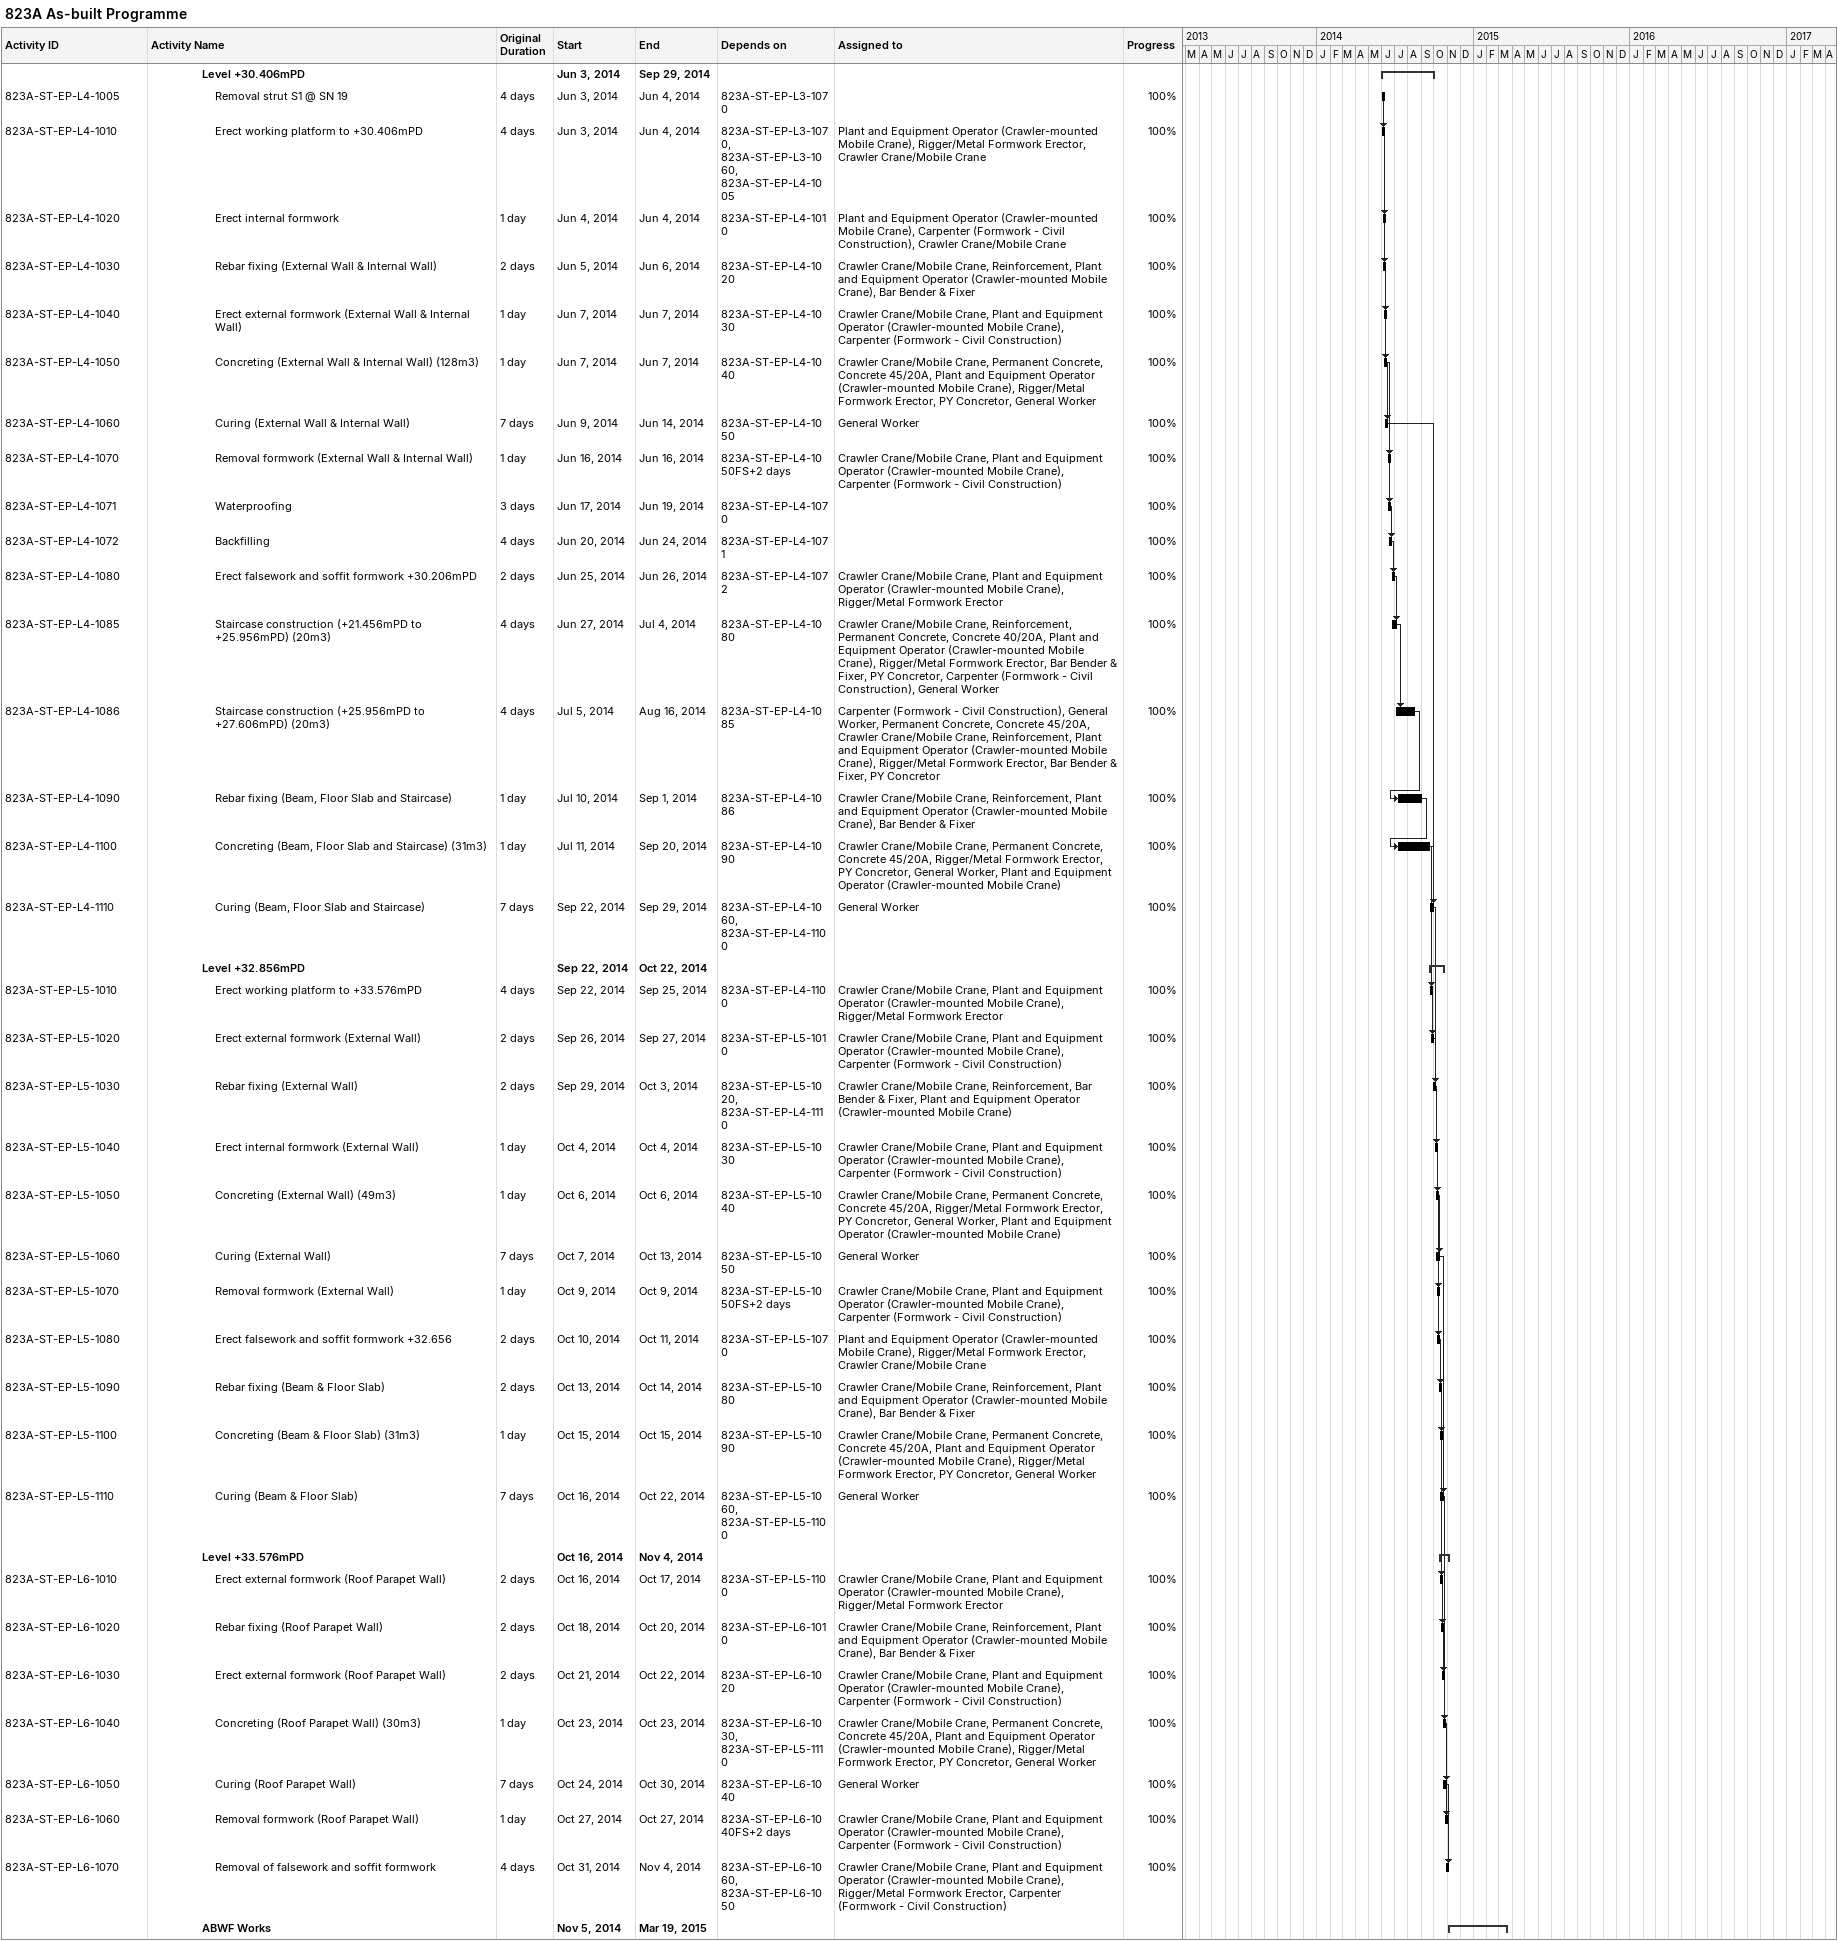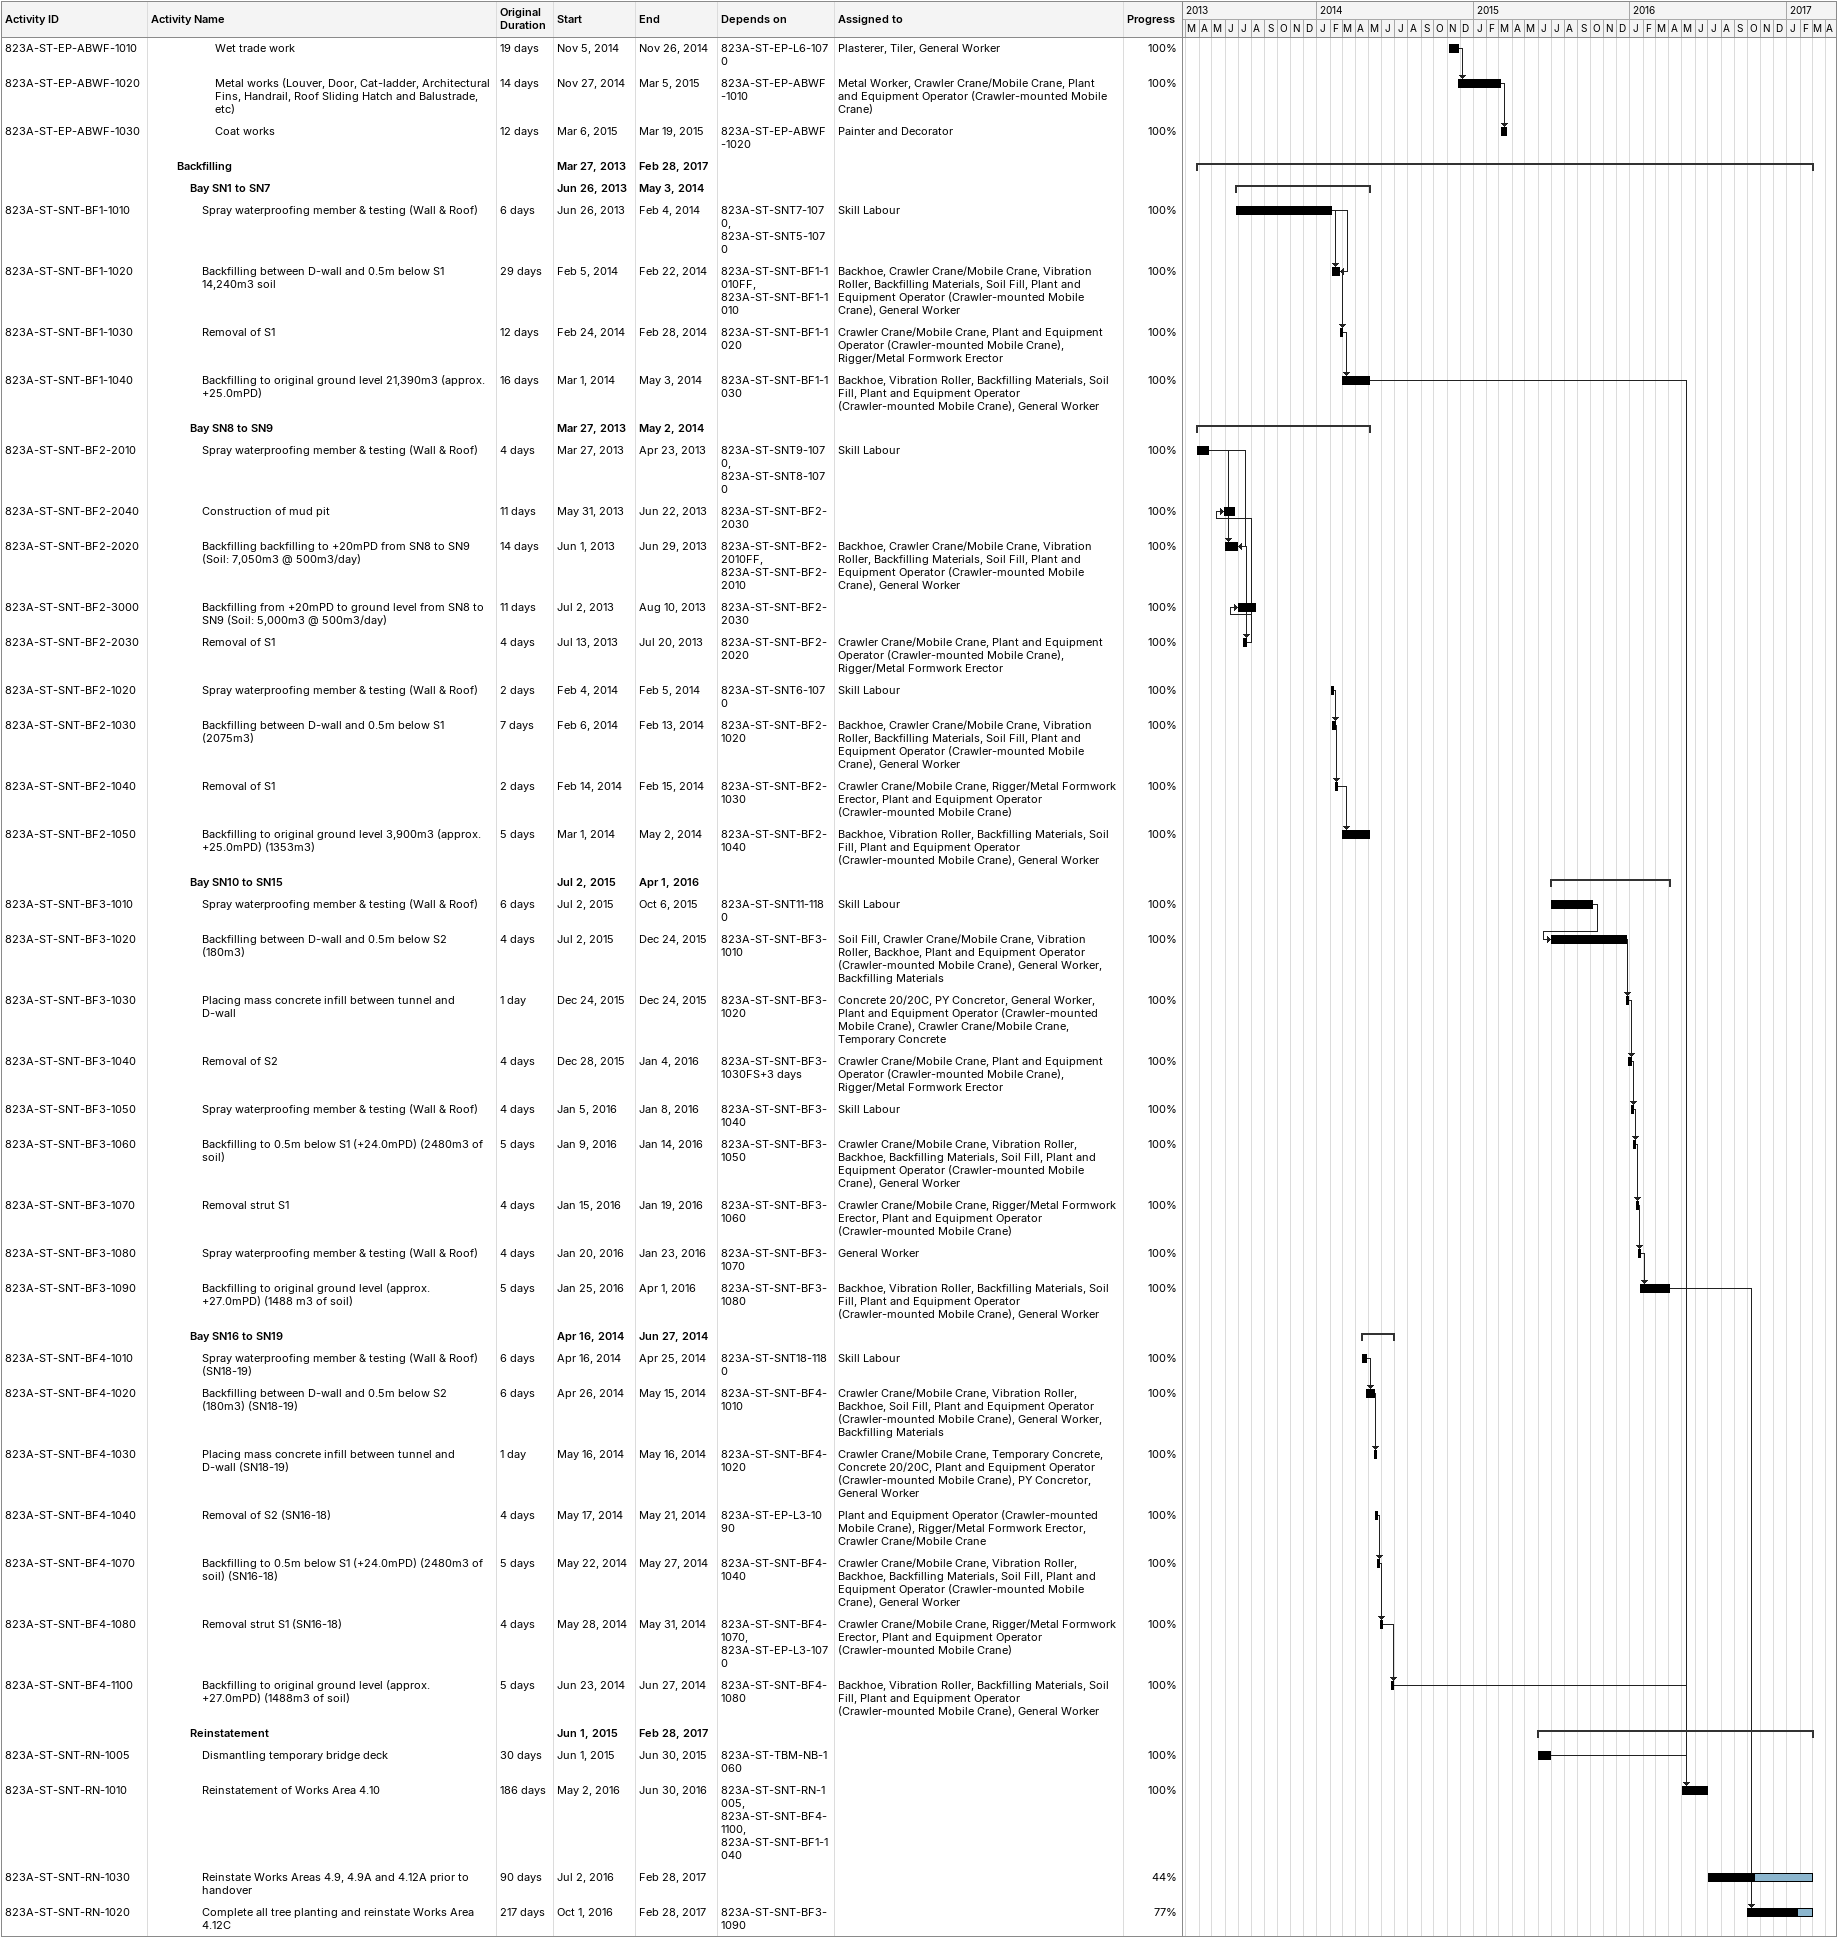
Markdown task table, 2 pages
823A As-built Programme

| ID | Level | Task | Original duration | Start | Finish | Predecessors | Resources | % complete |
|---|---|---|---|---|---|---|---|---|
|  | 5 | **Level +30.406mPD** |  | 2014-06-03 | 2014-09-29 |  |  |  |
| 823A-ST-EP-L4-1005 | 6 | Removal strut S1 @ SN 19 | 4d | 2014-06-03 | 2014-06-04 | 823A-ST-EP-L3-1070 |  | 100 |
| 823A-ST-EP-L4-1010 | 6 | Erect working platform to +30.406mPD | 4d | 2014-06-03 | 2014-06-04 | 823A-ST-EP-L3-1070, 823A-ST-EP-L3-1060, 823A-ST-EP-L4-1005 | Plant and Equipment Operator (Crawler-mounted Mobile Crane), Rigger/Metal Formwork Erector, Crawler Crane/Mobile Crane | 100 |
| 823A-ST-EP-L4-1020 | 6 | Erect internal formwork | 1d | 2014-06-04 | 2014-06-04 | 823A-ST-EP-L4-1010 | Plant and Equipment Operator (Crawler-mounted Mobile Crane), Carpenter (Formwork - Civil Construction), Crawler Crane/Mobile Crane | 100 |
| 823A-ST-EP-L4-1030 | 6 | Rebar fixing (External Wall & Internal Wall) | 2d | 2014-06-05 | 2014-06-06 | 823A-ST-EP-L4-1020 | Crawler Crane/Mobile Crane, Reinforcement, Plant and Equipment Operator (Crawler-mounted Mobile Crane), Bar Bender & Fixer | 100 |
| 823A-ST-EP-L4-1040 | 6 | Erect external formwork (External Wall & Internal Wall) | 1d | 2014-06-07 | 2014-06-07 | 823A-ST-EP-L4-1030 | Crawler Crane/Mobile Crane, Plant and Equipment Operator (Crawler-mounted Mobile Crane), Carpenter (Formwork - Civil Construction) | 100 |
| 823A-ST-EP-L4-1050 | 6 | Concreting (External Wall & Internal Wall) (128m3) | 1d | 2014-06-07 | 2014-06-07 | 823A-ST-EP-L4-1040 | Crawler Crane/Mobile Crane, Permanent Concrete, Concrete 45/20A, Plant and Equipment Operator (Crawler-mounted Mobile Crane), Rigger/Metal Formwork Erector, PY Concretor, General Worker | 100 |
| 823A-ST-EP-L4-1060 | 6 | Curing (External Wall & Internal Wall) | 7d | 2014-06-09 | 2014-06-14 | 823A-ST-EP-L4-1050 | General Worker | 100 |
| 823A-ST-EP-L4-1070 | 6 | Removal formwork (External Wall & Internal Wall) | 1d | 2014-06-16 | 2014-06-16 | 823A-ST-EP-L4-1050FS+2d | Crawler Crane/Mobile Crane, Plant and Equipment Operator (Crawler-mounted Mobile Crane), Carpenter (Formwork - Civil Construction) | 100 |
| 823A-ST-EP-L4-1071 | 6 | Waterproofing | 3d | 2014-06-17 | 2014-06-19 | 823A-ST-EP-L4-1070 |  | 100 |
| 823A-ST-EP-L4-1072 | 6 | Backfilling | 4d | 2014-06-20 | 2014-06-24 | 823A-ST-EP-L4-1071 |  | 100 |
| 823A-ST-EP-L4-1080 | 6 | Erect falsework and soffit formwork +30.206mPD | 2d | 2014-06-25 | 2014-06-26 | 823A-ST-EP-L4-1072 | Crawler Crane/Mobile Crane, Plant and Equipment Operator (Crawler-mounted Mobile Crane), Rigger/Metal Formwork Erector | 100 |
| 823A-ST-EP-L4-1085 | 6 | Staircase construction (+21.456mPD to +25.956mPD) (20m3) | 4d | 2014-06-27 | 2014-07-04 | 823A-ST-EP-L4-1080 | Crawler Crane/Mobile Crane, Reinforcement, Permanent Concrete, Concrete 40/20A, Plant and Equipment Operator (Crawler-mounted Mobile Crane), Rigger/Metal Formwork Erector, Bar Bender & Fixer, PY Concretor, Carpenter (Formwork - Civil Construction), General Worker | 100 |
| 823A-ST-EP-L4-1086 | 6 | Staircase construction (+25.956mPD to +27.606mPD) (20m3) | 4d | 2014-07-05 | 2014-08-16 | 823A-ST-EP-L4-1085 | Carpenter (Formwork - Civil Construction), General Worker, Permanent Concrete, Concrete 45/20A, Crawler Crane/Mobile Crane, Reinforcement, Plant and Equipment Operator (Crawler-mounted Mobile Crane), Rigger/Metal Formwork Erector, Bar Bender & Fixer, PY Concretor | 100 |
| 823A-ST-EP-L4-1090 | 6 | Rebar fixing (Beam, Floor Slab and Staircase) | 1d | 2014-07-10 | 2014-09-01 | 823A-ST-EP-L4-1086 | Crawler Crane/Mobile Crane, Reinforcement, Plant and Equipment Operator (Crawler-mounted Mobile Crane), Bar Bender & Fixer | 100 |
| 823A-ST-EP-L4-1100 | 6 | Concreting (Beam, Floor Slab and Staircase) (31m3) | 1d | 2014-07-11 | 2014-09-20 | 823A-ST-EP-L4-1090 | Crawler Crane/Mobile Crane, Permanent Concrete, Concrete 45/20A, Rigger/Metal Formwork Erector, PY Concretor, General Worker, Plant and Equipment Operator (Crawler-mounted Mobile Crane) | 100 |
| 823A-ST-EP-L4-1110 | 6 | Curing (Beam, Floor Slab and Staircase) | 7d | 2014-09-22 | 2014-09-29 | 823A-ST-EP-L4-1060, 823A-ST-EP-L4-1100 | General Worker | 100 |
|  | 5 | **Level +32.856mPD** |  | 2014-09-22 | 2014-10-22 |  |  |  |
| 823A-ST-EP-L5-1010 | 6 | Erect working platform to +33.576mPD | 4d | 2014-09-22 | 2014-09-25 | 823A-ST-EP-L4-1100 | Crawler Crane/Mobile Crane, Plant and Equipment Operator (Crawler-mounted Mobile Crane), Rigger/Metal Formwork Erector | 100 |
| 823A-ST-EP-L5-1020 | 6 | Erect external formwork (External Wall) | 2d | 2014-09-26 | 2014-09-27 | 823A-ST-EP-L5-1010 | Crawler Crane/Mobile Crane, Plant and Equipment Operator (Crawler-mounted Mobile Crane), Carpenter (Formwork - Civil Construction) | 100 |
| 823A-ST-EP-L5-1030 | 6 | Rebar fixing (External Wall) | 2d | 2014-09-29 | 2014-10-03 | 823A-ST-EP-L5-1020, 823A-ST-EP-L4-1110 | Crawler Crane/Mobile Crane, Reinforcement, Bar Bender & Fixer, Plant and Equipment Operator (Crawler-mounted Mobile Crane) | 100 |
| 823A-ST-EP-L5-1040 | 6 | Erect internal formwork (External Wall) | 1d | 2014-10-04 | 2014-10-04 | 823A-ST-EP-L5-1030 | Crawler Crane/Mobile Crane, Plant and Equipment Operator (Crawler-mounted Mobile Crane), Carpenter (Formwork - Civil Construction) | 100 |
| 823A-ST-EP-L5-1050 | 6 | Concreting (External Wall) (49m3) | 1d | 2014-10-06 | 2014-10-06 | 823A-ST-EP-L5-1040 | Crawler Crane/Mobile Crane, Permanent Concrete, Concrete 45/20A, Rigger/Metal Formwork Erector, PY Concretor, General Worker, Plant and Equipment Operator (Crawler-mounted Mobile Crane) | 100 |
| 823A-ST-EP-L5-1060 | 6 | Curing (External Wall) | 7d | 2014-10-07 | 2014-10-13 | 823A-ST-EP-L5-1050 | General Worker | 100 |
| 823A-ST-EP-L5-1070 | 6 | Removal formwork (External Wall) | 1d | 2014-10-09 | 2014-10-09 | 823A-ST-EP-L5-1050FS+2d | Crawler Crane/Mobile Crane, Plant and Equipment Operator (Crawler-mounted Mobile Crane), Carpenter (Formwork - Civil Construction) | 100 |
| 823A-ST-EP-L5-1080 | 6 | Erect falsework and soffit formwork +32.656 | 2d | 2014-10-10 | 2014-10-11 | 823A-ST-EP-L5-1070 | Plant and Equipment Operator (Crawler-mounted Mobile Crane), Rigger/Metal Formwork Erector, Crawler Crane/Mobile Crane | 100 |
| 823A-ST-EP-L5-1090 | 6 | Rebar fixing (Beam & Floor Slab) | 2d | 2014-10-13 | 2014-10-14 | 823A-ST-EP-L5-1080 | Crawler Crane/Mobile Crane, Reinforcement, Plant and Equipment Operator (Crawler-mounted Mobile Crane), Bar Bender & Fixer | 100 |
| 823A-ST-EP-L5-1100 | 6 | Concreting (Beam & Floor Slab) (31m3) | 1d | 2014-10-15 | 2014-10-15 | 823A-ST-EP-L5-1090 | Crawler Crane/Mobile Crane, Permanent Concrete, Concrete 45/20A, Plant and Equipment Operator (Crawler-mounted Mobile Crane), Rigger/Metal Formwork Erector, PY Concretor, General Worker | 100 |
| 823A-ST-EP-L5-1110 | 6 | Curing (Beam & Floor Slab) | 7d | 2014-10-16 | 2014-10-22 | 823A-ST-EP-L5-1060, 823A-ST-EP-L5-1100 | General Worker | 100 |
|  | 5 | **Level +33.576mPD** |  | 2014-10-16 | 2014-11-04 |  |  |  |
| 823A-ST-EP-L6-1010 | 6 | Erect external formwork (Roof Parapet Wall) | 2d | 2014-10-16 | 2014-10-17 | 823A-ST-EP-L5-1100 | Crawler Crane/Mobile Crane, Plant and Equipment Operator (Crawler-mounted Mobile Crane), Rigger/Metal Formwork Erector | 100 |
| 823A-ST-EP-L6-1020 | 6 | Rebar fixing (Roof Parapet Wall) | 2d | 2014-10-18 | 2014-10-20 | 823A-ST-EP-L6-1010 | Crawler Crane/Mobile Crane, Reinforcement, Plant and Equipment Operator (Crawler-mounted Mobile Crane), Bar Bender & Fixer | 100 |
| 823A-ST-EP-L6-1030 | 6 | Erect external formwork (Roof Parapet Wall) | 2d | 2014-10-21 | 2014-10-22 | 823A-ST-EP-L6-1020 | Crawler Crane/Mobile Crane, Plant and Equipment Operator (Crawler-mounted Mobile Crane), Carpenter (Formwork - Civil Construction) | 100 |
| 823A-ST-EP-L6-1040 | 6 | Concreting (Roof Parapet Wall) (30m3) | 1d | 2014-10-23 | 2014-10-23 | 823A-ST-EP-L6-1030, 823A-ST-EP-L5-1110 | Crawler Crane/Mobile Crane, Permanent Concrete, Concrete 45/20A, Plant and Equipment Operator (Crawler-mounted Mobile Crane), Rigger/Metal Formwork Erector, PY Concretor, General Worker | 100 |
| 823A-ST-EP-L6-1050 | 6 | Curing (Roof Parapet Wall) | 7d | 2014-10-24 | 2014-10-30 | 823A-ST-EP-L6-1040 | General Worker | 100 |
| 823A-ST-EP-L6-1060 | 6 | Removal formwork (Roof Parapet Wall) | 1d | 2014-10-27 | 2014-10-27 | 823A-ST-EP-L6-1040FS+2d | Crawler Crane/Mobile Crane, Plant and Equipment Operator (Crawler-mounted Mobile Crane), Carpenter (Formwork - Civil Construction) | 100 |
| 823A-ST-EP-L6-1070 | 6 | Removal of falsework and soffit formwork | 4d | 2014-10-31 | 2014-11-04 | 823A-ST-EP-L6-1060, 823A-ST-EP-L6-1050 | Crawler Crane/Mobile Crane, Plant and Equipment Operator (Crawler-mounted Mobile Crane), Rigger/Metal Formwork Erector, Carpenter (Formwork - Civil Construction) | 100 |
|  | 5 | **ABWF Works** |  | 2014-11-05 | 2015-03-19 |  |  |  |
| 823A-ST-EP-ABWF-1010 | 6 | Wet trade work | 19d | 2014-11-05 | 2014-11-26 | 823A-ST-EP-L6-1070 | Plasterer, Tiler, General Worker | 100 |
| 823A-ST-EP-ABWF-1020 | 6 | Metal works (Louver, Door, Cat-ladder, Architectural Fins, Handrail, Roof Sliding Hatch and Balustrade, etc) | 14d | 2014-11-27 | 2015-03-05 | 823A-ST-EP-ABWF-1010 | Metal Worker, Crawler Crane/Mobile Crane, Plant and Equipment Operator (Crawler-mounted Mobile Crane) | 100 |
| 823A-ST-EP-ABWF-1030 | 6 | Coat works | 12d | 2015-03-06 | 2015-03-19 | 823A-ST-EP-ABWF-1020 | Painter and Decorator | 100 |
|  | 3 | **Backfilling** |  | 2013-03-27 | 2017-02-28 |  |  |  |
|  | 4 | **Bay SN1 to SN7** |  | 2013-06-26 | 2014-05-03 |  |  |  |
| 823A-ST-SNT-BF1-1010 | 5 | Spray waterproofing member & testing (Wall & Roof) | 6d | 2013-06-26 | 2014-02-04 | 823A-ST-SNT7-1070, 823A-ST-SNT5-1070 | Skill Labour | 100 |
| 823A-ST-SNT-BF1-1020 | 5 | Backfilling between D-wall and 0.5m below S1 14,240m3 soil | 29d | 2014-02-05 | 2014-02-22 | 823A-ST-SNT-BF1-1010FF, 823A-ST-SNT-BF1-1010 | Backhoe, Crawler Crane/Mobile Crane, Vibration Roller, Backfilling Materials, Soil Fill, Plant and Equipment Operator (Crawler-mounted Mobile Crane), General Worker | 100 |
| 823A-ST-SNT-BF1-1030 | 5 | Removal of S1 | 12d | 2014-02-24 | 2014-02-28 | 823A-ST-SNT-BF1-1020 | Crawler Crane/Mobile Crane, Plant and Equipment Operator (Crawler-mounted Mobile Crane), Rigger/Metal Formwork Erector | 100 |
| 823A-ST-SNT-BF1-1040 | 5 | Backfilling to original ground level 21,390m3 (approx. +25.0mPD) | 16d | 2014-03-01 | 2014-05-03 | 823A-ST-SNT-BF1-1030 | Backhoe, Vibration Roller, Backfilling Materials, Soil Fill, Plant and Equipment Operator (Crawler-mounted Mobile Crane), General Worker | 100 |
|  | 4 | **Bay SN8 to SN9** |  | 2013-03-27 | 2014-05-02 |  |  |  |
| 823A-ST-SNT-BF2-2010 | 5 | Spray waterproofing member & testing (Wall & Roof) | 4d | 2013-03-27 | 2013-04-23 | 823A-ST-SNT9-1070, 823A-ST-SNT8-1070 | Skill Labour | 100 |
| 823A-ST-SNT-BF2-2040 | 5 | Construction of mud pit | 11d | 2013-05-31 | 2013-06-22 | 823A-ST-SNT-BF2-2030 |  | 100 |
| 823A-ST-SNT-BF2-2020 | 5 | Backfilling backfilling to +20mPD from SN8 to SN9 (Soil: 7,050m3 @ 500m3/day) | 14d | 2013-06-01 | 2013-06-29 | 823A-ST-SNT-BF2-2010FF, 823A-ST-SNT-BF2-2010 | Backhoe, Crawler Crane/Mobile Crane, Vibration Roller, Backfilling Materials, Soil Fill, Plant and Equipment Operator (Crawler-mounted Mobile Crane), General Worker | 100 |
| 823A-ST-SNT-BF2-3000 | 5 | Backfilling from +20mPD to ground level from SN8 to SN9 (Soil: 5,000m3 @ 500m3/day) | 11d | 2013-07-02 | 2013-08-10 | 823A-ST-SNT-BF2-2030 |  | 100 |
| 823A-ST-SNT-BF2-2030 | 5 | Removal of S1 | 4d | 2013-07-13 | 2013-07-20 | 823A-ST-SNT-BF2-2020 | Crawler Crane/Mobile Crane, Plant and Equipment Operator (Crawler-mounted Mobile Crane), Rigger/Metal Formwork Erector | 100 |
| 823A-ST-SNT-BF2-1020 | 5 | Spray waterproofing member & testing (Wall & Roof) | 2d | 2014-02-04 | 2014-02-05 | 823A-ST-SNT6-1070 | Skill Labour | 100 |
| 823A-ST-SNT-BF2-1030 | 5 | Backfilling between D-wall and 0.5m below S1 (2075m3) | 7d | 2014-02-06 | 2014-02-13 | 823A-ST-SNT-BF2-1020 | Backhoe, Crawler Crane/Mobile Crane, Vibration Roller, Backfilling Materials, Soil Fill, Plant and Equipment Operator (Crawler-mounted Mobile Crane), General Worker | 100 |
| 823A-ST-SNT-BF2-1040 | 5 | Removal of S1 | 2d | 2014-02-14 | 2014-02-15 | 823A-ST-SNT-BF2-1030 | Crawler Crane/Mobile Crane, Rigger/Metal Formwork Erector, Plant and Equipment Operator (Crawler-mounted Mobile Crane) | 100 |
| 823A-ST-SNT-BF2-1050 | 5 | Backfilling to original ground level 3,900m3 (approx. +25.0mPD) (1353m3) | 5d | 2014-03-01 | 2014-05-02 | 823A-ST-SNT-BF2-1040 | Backhoe, Vibration Roller, Backfilling Materials, Soil Fill, Plant and Equipment Operator (Crawler-mounted Mobile Crane), General Worker | 100 |
|  | 4 | **Bay SN10 to SN15** |  | 2015-07-02 | 2016-04-01 |  |  |  |
| 823A-ST-SNT-BF3-1010 | 5 | Spray waterproofing member & testing (Wall & Roof) | 6d | 2015-07-02 | 2015-10-06 | 823A-ST-SNT11-1180 | Skill Labour | 100 |
| 823A-ST-SNT-BF3-1020 | 5 | Backfilling between D-wall and 0.5m below S2 (180m3) | 4d | 2015-07-02 | 2015-12-24 | 823A-ST-SNT-BF3-1010 | Soil Fill, Crawler Crane/Mobile Crane, Vibration Roller, Backhoe, Plant and Equipment Operator (Crawler-mounted Mobile Crane), General Worker, Backfilling Materials | 100 |
| 823A-ST-SNT-BF3-1030 | 5 | Placing mass concrete infill between tunnel and D-wall | 1d | 2015-12-24 | 2015-12-24 | 823A-ST-SNT-BF3-1020 | Concrete 20/20C, PY Concretor, General Worker, Plant and Equipment Operator (Crawler-mounted Mobile Crane), Crawler Crane/Mobile Crane, Temporary Concrete | 100 |
| 823A-ST-SNT-BF3-1040 | 5 | Removal of S2 | 4d | 2015-12-28 | 2016-01-04 | 823A-ST-SNT-BF3-1030FS+3d | Crawler Crane/Mobile Crane, Plant and Equipment Operator (Crawler-mounted Mobile Crane), Rigger/Metal Formwork Erector | 100 |
| 823A-ST-SNT-BF3-1050 | 5 | Spray waterproofing member & testing (Wall & Roof) | 4d | 2016-01-05 | 2016-01-08 | 823A-ST-SNT-BF3-1040 | Skill Labour | 100 |
| 823A-ST-SNT-BF3-1060 | 5 | Backfilling to 0.5m below S1 (+24.0mPD) (2480m3 of soil) | 5d | 2016-01-09 | 2016-01-14 | 823A-ST-SNT-BF3-1050 | Crawler Crane/Mobile Crane, Vibration Roller, Backhoe, Backfilling Materials, Soil Fill, Plant and Equipment Operator (Crawler-mounted Mobile Crane), General Worker | 100 |
| 823A-ST-SNT-BF3-1070 | 5 | Removal strut S1 | 4d | 2016-01-15 | 2016-01-19 | 823A-ST-SNT-BF3-1060 | Crawler Crane/Mobile Crane, Rigger/Metal Formwork Erector, Plant and Equipment Operator (Crawler-mounted Mobile Crane) | 100 |
| 823A-ST-SNT-BF3-1080 | 5 | Spray waterproofing member & testing (Wall & Roof) | 4d | 2016-01-20 | 2016-01-23 | 823A-ST-SNT-BF3-1070 | General Worker | 100 |
| 823A-ST-SNT-BF3-1090 | 5 | Backfilling to original ground level (approx. +27.0mPD) (1488 m3 of soil) | 5d | 2016-01-25 | 2016-04-01 | 823A-ST-SNT-BF3-1080 | Backhoe, Vibration Roller, Backfilling Materials, Soil Fill, Plant and Equipment Operator (Crawler-mounted Mobile Crane), General Worker | 100 |
|  | 4 | **Bay SN16 to SN19** |  | 2014-04-16 | 2014-06-27 |  |  |  |
| 823A-ST-SNT-BF4-1010 | 5 | Spray waterproofing member & testing (Wall & Roof) (SN18-19) | 6d | 2014-04-16 | 2014-04-25 | 823A-ST-SNT18-1180 | Skill Labour | 100 |
| 823A-ST-SNT-BF4-1020 | 5 | Backfilling between D-wall and 0.5m below S2 (180m3) (SN18-19) | 6d | 2014-04-26 | 2014-05-15 | 823A-ST-SNT-BF4-1010 | Crawler Crane/Mobile Crane, Vibration Roller, Backhoe, Soil Fill, Plant and Equipment Operator (Crawler-mounted Mobile Crane), General Worker, Backfilling Materials | 100 |
| 823A-ST-SNT-BF4-1030 | 5 | Placing mass concrete infill between tunnel and D-wall (SN18-19) | 1d | 2014-05-16 | 2014-05-16 | 823A-ST-SNT-BF4-1020 | Crawler Crane/Mobile Crane, Temporary Concrete, Concrete 20/20C, Plant and Equipment Operator (Crawler-mounted Mobile Crane), PY Concretor, General Worker | 100 |
| 823A-ST-SNT-BF4-1040 | 5 | Removal of S2 (SN16-18) | 4d | 2014-05-17 | 2014-05-21 | 823A-ST-EP-L3-1090 | Plant and Equipment Operator (Crawler-mounted Mobile Crane), Rigger/Metal Formwork Erector, Crawler Crane/Mobile Crane | 100 |
| 823A-ST-SNT-BF4-1070 | 5 | Backfilling to 0.5m below S1 (+24.0mPD) (2480m3 of soil) (SN16-18) | 5d | 2014-05-22 | 2014-05-27 | 823A-ST-SNT-BF4-1040 | Crawler Crane/Mobile Crane, Vibration Roller, Backhoe, Backfilling Materials, Soil Fill, Plant and Equipment Operator (Crawler-mounted Mobile Crane), General Worker | 100 |
| 823A-ST-SNT-BF4-1080 | 5 | Removal strut S1 (SN16-18) | 4d | 2014-05-28 | 2014-05-31 | 823A-ST-SNT-BF4-1070, 823A-ST-EP-L3-1070 | Crawler Crane/Mobile Crane, Rigger/Metal Formwork Erector, Plant and Equipment Operator (Crawler-mounted Mobile Crane) | 100 |
| 823A-ST-SNT-BF4-1100 | 5 | Backfilling to original ground level (approx. +27.0mPD) (1488m3 of soil) | 5d | 2014-06-23 | 2014-06-27 | 823A-ST-SNT-BF4-1080 | Backhoe, Vibration Roller, Backfilling Materials, Soil Fill, Plant and Equipment Operator (Crawler-mounted Mobile Crane), General Worker | 100 |
|  | 4 | **Reinstatement** |  | 2015-06-01 | 2017-02-28 |  |  |  |
| 823A-ST-SNT-RN-1005 | 5 | Dismantling temporary bridge deck | 30d | 2015-06-01 | 2015-06-30 | 823A-ST-TBM-NB-1060 |  | 100 |
| 823A-ST-SNT-RN-1010 | 5 | Reinstatement of Works Area 4.10 | 186d | 2016-05-02 | 2016-06-30 | 823A-ST-SNT-RN-1005, 823A-ST-SNT-BF4-1100, 823A-ST-SNT-BF1-1040 |  | 100 |
| 823A-ST-SNT-RN-1030 | 5 | Reinstate Works Areas 4.9, 4.9A and 4.12A prior to handover | 90d | 2016-07-02 | 2017-02-28 |  |  | 44 |
| 823A-ST-SNT-RN-1020 | 5 | Complete all tree planting and reinstate Works Area 4.12C | 217d | 2016-10-01 | 2017-02-28 | 823A-ST-SNT-BF3-1090 |  | 77 |
